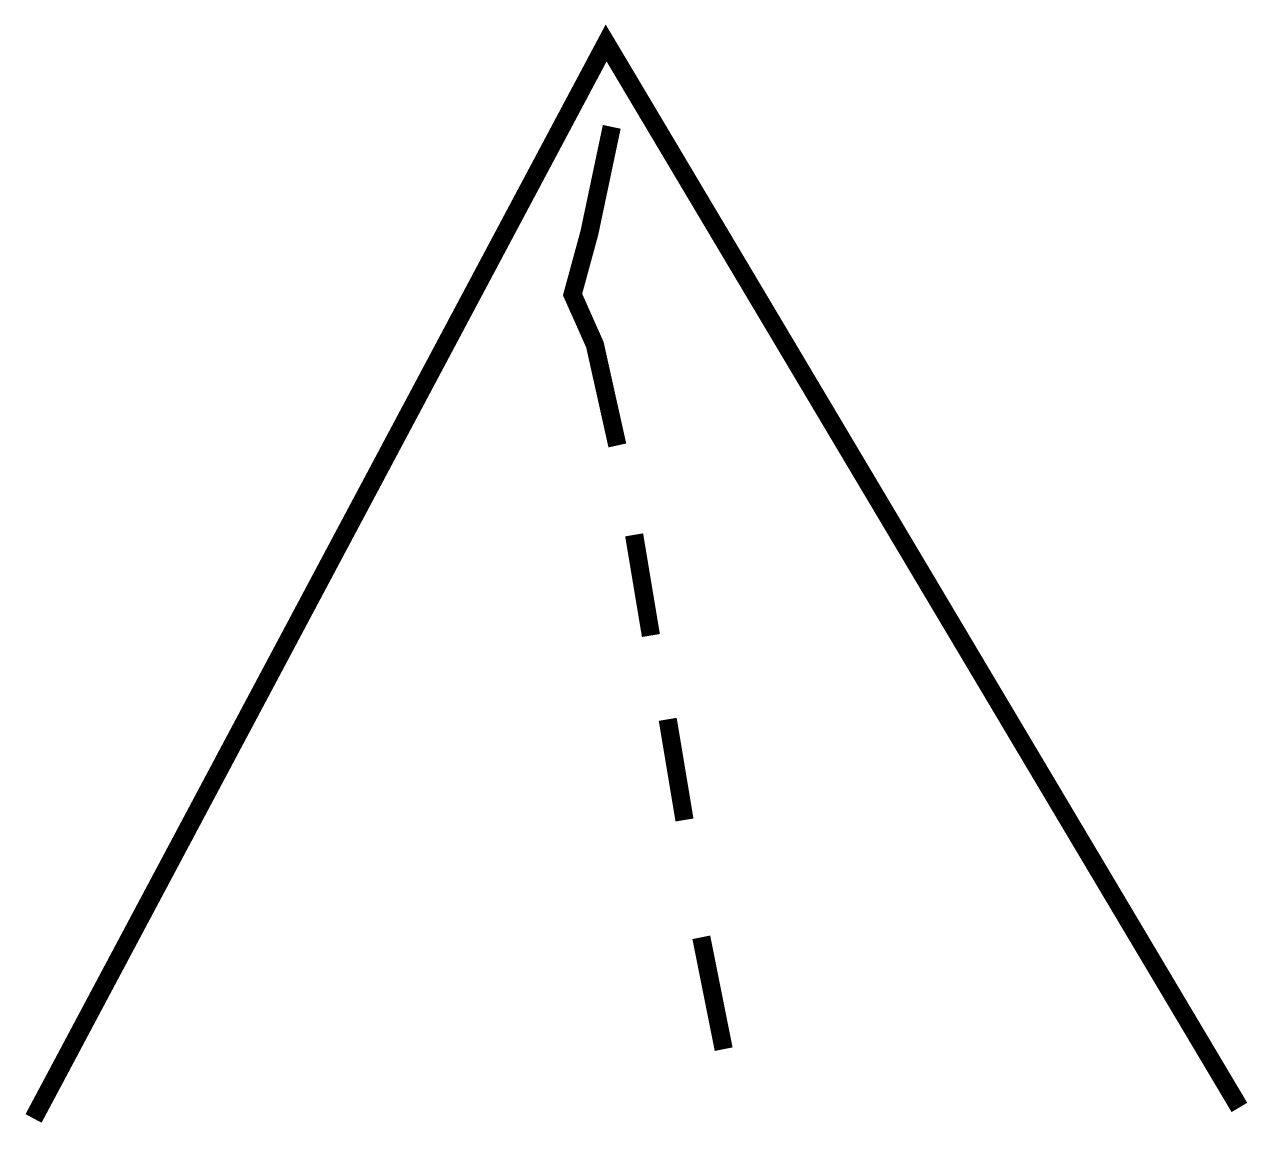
# Model space of a CAD drawing. Extents: x -0.05 to 6.68, y -0.05 to 6.02.
import ezdxf

# ---------------------------------------------------------------- set-up
doc = ezdxf.new("R2010")
doc.units = 0
doc.header["$MEASUREMENT"] = 0
doc.layers.get('0').update_dxf_attribs({"linetype": 'CONTINUOUS'})

msp = doc.modelspace()

# ---------------------------------------------------------------- linework, layer by layer
at = {"const_width": 0.1}
for points in [[(6.634, 0.0605), (3.15, 5.9162), (0, 0)], [(3.1808, 5.4549), (3.0576, 4.8707), (2.9653, 4.5324), (3.0884, 4.2557), (3.2116, 3.7022)], [(3.304, 3.2102), (3.3963, 2.6567)], [(3.4887, 2.1954), (3.5811, 1.6419)], [(3.6734, 0.9962), (3.7966, 0.3812)]]:
    msp.add_lwpolyline(points, dxfattribs=at)

doc.saveas('drawing.dxf')
